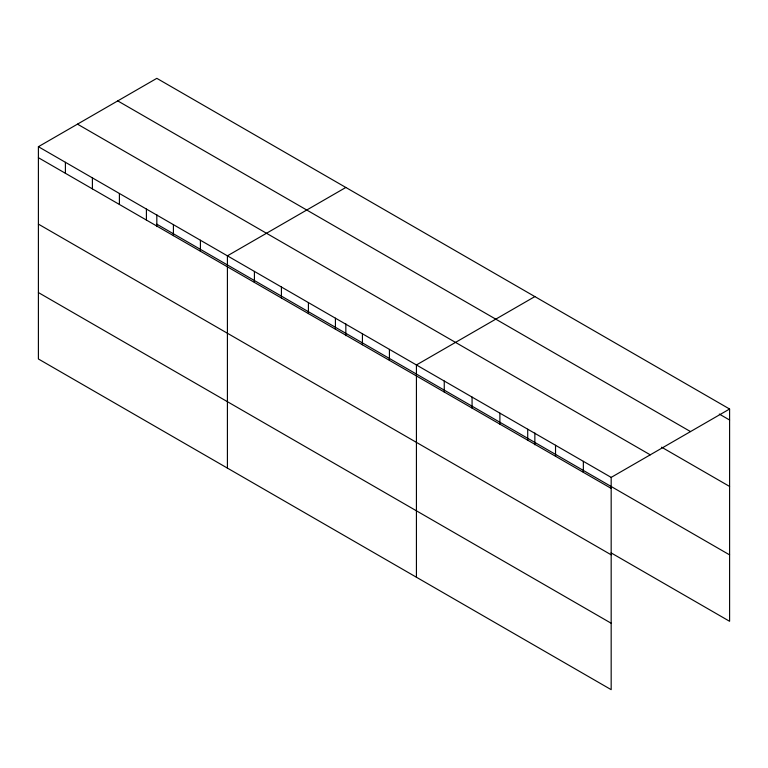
<?xml version="1.0" encoding="UTF-8"?>
<svg xmlns="http://www.w3.org/2000/svg" width="768" height="768" viewBox="0 0 768 768"><rect width="100%" height="100%" fill="white"/><g stroke="black" fill="none" stroke-linecap="round" stroke-linejoin="round"><path stroke-width="1.15" d="M38.4 146.707L611.174 477.398L611.174 689.664L38.4 358.982L38.4 146.707L156.826 78.336L729.6 409.018L729.6 621.293L611.107 552.883M345.84 187.459L227.414 255.83L227.414 468.106M534.854 296.592L416.429 364.963L416.429 577.229M611.174 477.398L729.6 409.018M719.299 414.067L729.6 420.019M117.744 100.896L690.518 431.587M661.594 447.178L729.6 486.442M77.482 124.147L650.256 454.829M156.826 224.189L729.6 554.87M38.4 157.699L611.174 488.39M38.4 224.122L611.174 554.813M38.4 292.56L611.174 623.242M583.354 461.338L583.354 472.33M555.533 445.267L555.533 456.269M534.854 432.998L534.854 444.806M527.712 429.206L527.712 440.208M499.891 413.146L499.891 424.147M472.07 397.085L472.07 408.077M444.25 381.024L444.25 392.016M389.424 349.373L389.424 360.365M362.429 333.782L362.429 344.774M345.84 323.875L345.84 335.683M335.424 318.192L335.424 329.194M308.419 302.602L308.419 313.603M281.424 287.011L281.424 298.013M254.419 271.421L254.419 282.422M200.41 240.24L200.41 251.242M173.414 224.659L173.414 235.651M156.826 214.742L156.826 226.56M146.41 209.069L146.41 220.061M119.405 193.478L119.405 204.47M92.4 177.888L92.4 188.88M65.405 162.298L65.405 173.29"/></g></svg>
